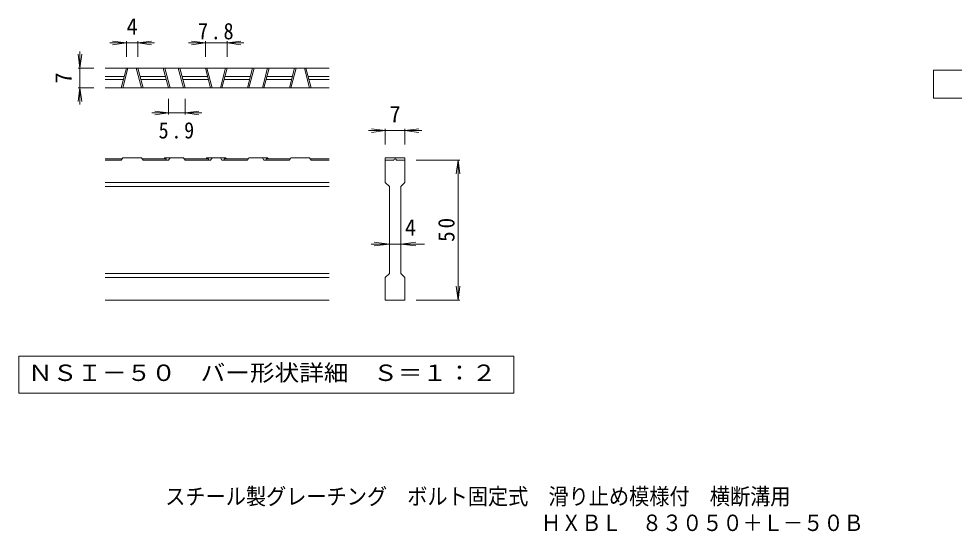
# Model space of a CAD drawing. Units: millimetres on the paper, enlarged 5 times, with parts at other scales. Extents: x -929 to 904, y -685 to 621.
# Drawn here: x -560 to 275, y -685 to -227 of the extents above; entities that cross this region are included whole.
import ezdxf
from ezdxf.enums import TextEntityAlignment as Align

# ---------------------------------------------------------------- set-up
doc = ezdxf.new("R2010")
doc.units = ezdxf.units.MM
doc.header["$LTSCALE"] = 5
for name, color, linetype, lineweight in [('D-0', 7, 'Continuous', 9), ('D-2', 3, 'Continuous', 9), ('D-4', 7, 'Continuous', 9), ('F-4_F-4ﾚｲﾔ', 2, 'Continuous', 9)]:
    doc.layers.add(name, color=color, linetype=linetype, lineweight=lineweight)
doc.layers.add('F-5_F-5ﾚｲﾔ', color=2, linetype='Continuous')
doc.styles.add('ＭＳ ゴシック', font='')
doc.styles.get('ＭＳ ゴシック').set_extended_font_data('MS Gothic')

msp = doc.modelspace()

# ---------------------------------------------------------------- linework, layer by layer
at = {"layer": 'D-0'}
msp.add_lwpolyline([(-560.054, -528.133), (-560.054, -561.359), (-118.4, -561.359), (-118.4, -528.133)], close=True, dxfattribs=at)
at = {"layer": 'D-2'}
for p, q in [((-282.977, -271.133), (-482.977, -271.133)), ((-468.524, -288.633), (-463.835, -271.133)), ((-467.23, -288.633), (-462.541, -271.133)), ((-450.44, -288.633), (-455.129, -271.133)), ((-449.146, -288.633), (-453.835, -271.133)), ((-431.024, -271.133), (-426.335, -288.633)), ((-429.73, -271.133), (-425.041, -288.633)), ((-412.94, -288.633), (-417.629, -271.133)), ((-411.646, -288.633), (-416.335, -271.133)), ((-393.524, -271.133), (-388.835, -288.633)), ((-392.23, -271.133), (-387.541, -288.633)), ((-375.44, -271.133), (-380.129, -288.633)), ((-374.146, -271.133), (-378.835, -288.633)), ((-356.024, -288.633), (-351.335, -271.133)), ((-354.73, -288.633), (-350.041, -271.133)), ((-337.94, -271.133), (-342.629, -288.633)), ((-336.646, -271.133), (-341.335, -288.633)), ((-318.524, -288.633), (-313.835, -271.133)), ((-317.23, -288.633), (-312.541, -271.133)), ((-300.44, -288.633), (-305.129, -271.133)), ((-299.146, -288.633), (-303.835, -271.133)), ((-482.977, -278.633), (-465.844, -278.633)), ((-482.977, -281.133), (-466.514, -281.133)), ((-451.825, -278.633), (-429.014, -278.633)), ((-451.155, -281.133), (-428.344, -281.133)), ((-414.325, -278.633), (-391.514, -278.633)), ((-413.655, -281.133), (-390.844, -281.133)), ((-376.825, -281.133), (-354.014, -281.133)), ((-376.155, -278.633), (-353.344, -278.633)), ((-339.325, -281.133), (-316.514, -281.133)), ((-338.655, -278.633), (-315.844, -278.633)), ((-301.825, -278.633), (-282.977, -278.633)), ((-301.155, -281.133), (-282.977, -281.133)), ((-282.977, -288.633), (-482.977, -288.633)), ((-467.877, -352.133), (-482.977, -352.133)), ((-468.524, -353.133), (-482.977, -353.133)), ((-468.524, -353.133), (-467.23, -351.133)), ((-450.44, -351.133), (-467.23, -351.133)), ((-450.44, -351.133), (-449.146, -353.133)), ((-428.344, -352.133), (-449.793, -352.133)), ((-426.335, -353.133), (-449.146, -353.133)), ((-429.73, -351.133), (-430.377, -352.133)), ((-412.94, -351.133), (-429.73, -351.133)), ((-428.344, -352.133), (-428.344, -353.133)), ((-425.041, -351.133), (-426.335, -353.133)), ((-412.94, -351.133), (-411.646, -353.133)), ((-390.844, -352.133), (-412.293, -352.133)), ((-388.835, -353.133), (-411.646, -353.133)), ((-392.877, -352.133), (-392.23, -351.133)), ((-375.44, -351.133), (-392.23, -351.133)), ((-390.844, -352.133), (-390.844, -353.133)), ((-388.835, -353.133), (-387.541, -351.133)), ((-380.129, -351.133), (-378.835, -353.133)), ((-356.024, -353.133), (-378.835, -353.133)), ((-376.825, -352.133), (-376.825, -353.133)), ((-355.377, -352.133), (-376.825, -352.133)), ((-374.793, -352.133), (-375.44, -351.133)), ((-354.73, -351.133), (-356.024, -353.133)), ((-354.73, -351.133), (-337.94, -351.133)), ((-342.629, -351.133), (-341.335, -353.133)), ((-318.524, -353.133), (-341.335, -353.133)), ((-339.325, -352.133), (-317.877, -352.133)), ((-339.325, -352.133), (-339.325, -353.133)), ((-337.94, -351.133), (-337.293, -352.133)), ((-317.23, -351.133), (-318.524, -353.133)), ((-317.23, -351.133), (-300.44, -351.133)), ((-299.146, -353.133), (-300.44, -351.133)), ((-299.793, -352.133), (-282.977, -352.133)), ((-299.146, -353.133), (-282.977, -353.133)), ((-232.977, -351.133), (-232.977, -353.133)), ((-232.977, -373.133), (-232.977, -353.133)), ((-232.977, -353.133), (-225.477, -353.133)), ((-224.253, -352.133), (-224.202, -352.133)), ((-222.977, -353.133), (-215.477, -353.133)), ((-215.477, -353.133), (-215.477, -373.133)), ((-282.977, -373.133), (-482.977, -373.133)), ((-232.977, -373.133), (-229.227, -376.883)), ((-219.228, -376.883), (-215.477, -373.133)), ((-282.977, -376.883), (-482.977, -376.883)), ((-229.227, -454.383), (-229.227, -376.883)), ((-219.228, -376.883), (-219.228, -454.383)), ((-282.977, -454.383), (-482.977, -454.383)), ((-282.977, -458.133), (-482.977, -458.133)), ((-232.977, -458.133), (-229.227, -454.383)), ((-232.977, -478.133), (-232.977, -458.133)), ((-219.228, -454.383), (-215.477, -458.133)), ((-215.477, -458.133), (-215.477, -478.133)), ((-282.977, -478.133), (-482.977, -478.133)), ((-215.477, -478.133), (-232.977, -478.133))]:
    msp.add_line(p, q, dxfattribs=at)
msp.add_lwpolyline([(-232.977, -351.133), (-215.477, -351.133), (-215.477, -353.133)], dxfattribs=at)
for centre, start, end in [((-224.253, -353.383), 90, 168.46303), ((-224.202, -353.383), 11.53696, 90)]:
    msp.add_arc(centre, 1.25, start, end, dxfattribs=at)
at = {"layer": 'D-4'}
for p, q in [((-463.835, -248.633), (-478.835, -248.633)), ((-463.835, -248.633), (-476.228, -247.001)), ((-463.835, -248.633), (-476.228, -250.264)), ((-463.835, -247.133), (-463.835, -261.133)), ((-463.835, -248.633), (-453.835, -248.633)), ((-453.835, -248.633), (-441.442, -247.001)), ((-453.835, -247.133), (-453.835, -261.133)), ((-453.835, -248.633), (-441.442, -250.264)), ((-453.835, -248.633), (-438.835, -248.633)), ((-393.524, -248.633), (-408.524, -248.633)), ((-393.524, -248.633), (-405.917, -247.001)), ((-393.524, -248.633), (-405.917, -250.264)), ((-393.524, -247.133), (-393.524, -261.133)), ((-393.524, -248.633), (-374.146, -248.633)), ((-374.146, -248.633), (-361.753, -247.001)), ((-374.146, -247.133), (-374.146, -261.133)), ((-374.146, -248.633), (-361.753, -250.264)), ((-374.146, -248.633), (-359.146, -248.633)), ((-505.477, -271.133), (-507.109, -258.74)), ((-505.477, -271.133), (-505.477, -256.133)), ((-505.477, -271.133), (-503.846, -258.74)), ((-506.977, -271.133), (-492.977, -271.133)), ((-505.477, -271.133), (-505.477, -288.633)), ((-505.477, -288.633), (-507.109, -301.026)), ((-506.977, -288.633), (-492.977, -288.633)), ((-505.477, -288.633), (-503.846, -301.026)), ((-505.477, -288.633), (-505.477, -303.633)), ((-426.335, -312.633), (-426.335, -298.633)), ((-411.646, -312.633), (-411.646, -298.633)), ((-426.335, -311.133), (-441.335, -311.133)), ((-426.335, -311.133), (-438.728, -309.501)), ((-426.335, -311.133), (-438.728, -312.764)), ((-411.646, -311.133), (-399.253, -312.764)), ((-411.646, -311.133), (-396.646, -311.133)), ((-232.977, -326.883), (-245.37, -325.252)), ((-232.977, -325.383), (-232.977, -339.383)), ((-215.477, -326.883), (-203.084, -325.252)), ((-215.477, -325.383), (-215.477, -339.383)), ((-232.977, -326.883), (-247.977, -326.883)), ((-232.977, -326.883), (-245.37, -328.515)), ((-215.477, -326.883), (-232.977, -326.883)), ((-215.477, -326.883), (-203.084, -328.515)), ((-215.477, -326.883), (-200.477, -326.883)), ((-166.477, -353.133), (-205.477, -353.133)), ((-167.977, -353.133), (-169.609, -365.526)), ((-167.977, -353.133), (-166.346, -365.526)), ((-167.977, -478.133), (-167.977, -353.133)), ((-229.227, -428.133), (-245.477, -428.133)), ((-229.227, -428.133), (-242.871, -426.501)), ((-229.227, -428.133), (-242.871, -429.764)), ((-219.228, -428.133), (-229.227, -428.133)), ((-219.228, -428.133), (-205.585, -426.501)), ((-219.228, -428.133), (-205.585, -429.764)), ((-219.228, -428.133), (-197.978, -428.133)), ((-167.977, -478.133), (-169.609, -465.74)), ((-167.977, -478.133), (-166.346, -465.74)), ((-166.477, -478.133), (-205.477, -478.133))]:
    msp.add_line(p, q, dxfattribs=at)
msp.add_lwpolyline([(-426.335, -311.133), (-411.646, -311.133), (-399.253, -309.501)], dxfattribs=at)
at = {"layer": 'F-4_F-4ﾚｲﾔ'}
msp.add_lwpolyline([(256.071, -297.856), (256.071, -272.856), (368.571, -272.856), (368.571, -297.856)], close=True, dxfattribs=at)

# ---------------------------------------------------------------- texts
at = {"layer": 'D-0', "color": 2, "style": 'ＭＳ ゴシック', "width": 1.1}
msp.add_text('ＮＳＩ－５０\u3000バー形状詳細\u3000Ｓ＝１：２', height=14.66, dxfattribs=at).set_placement((-551.727, -554.746), align=Align.BOTTOM_LEFT)
at = {"layer": 'D-4', "color": 2, "style": 'ＭＳ ゴシック'}
for s, p in [('4', (-463.835, -245.633)), ('7', (-229.227, -323.883)), ('4', (-215.478, -425.133))]:
    msp.add_text(s, height=14.66, dxfattribs=at).set_placement(p, align=Align.BOTTOM_LEFT)
msp.add_text('7', height=14.66, rotation=90, dxfattribs=at).set_placement((-508.477, -284.883), align=Align.BOTTOM_LEFT)
at = {"layer": 'D-4', "color": 2, "char_height": 14.66, "attachment_point": 7, "style": 'ＭＳ ゴシック'}
for s, insert in [('\\T1.27;\\W0.9;7.8', (-400.085, -245.633)), ('\\T1.27;\\W0.9;5.9', (-435.24, -334.133))]:
    msp.add_mtext(s, dxfattribs=dict(at, insert=insert))
at = {"layer": 'D-4', "color": 2, "insert": (-170.977, -426.258), "char_height": 14.66, "attachment_point": 7, "rotation": 90, "style": 'ＭＳ ゴシック'}
msp.add_mtext('\\T1.27;\\W0.95;50', dxfattribs=at)
at = {"layer": 'F-4_F-4ﾚｲﾔ', "style": 'ＭＳ ゴシック', "width": 0.9}
msp.add_text('スチール製グレーチング\u3000ボルト固定式\u3000滑り止め模様付\u3000横断溝用', height=14.66, dxfattribs=at).set_placement((-429.299, -665.114), align=Align.BOTTOM_LEFT)
at = {"layer": 'F-5_F-5ﾚｲﾔ', "style": 'ＭＳ ゴシック', "width": 0.9}
msp.add_text('ＨＸＢＬ\u3000８３０５０＋Ｌ－５０Ｂ', height=14.66, dxfattribs=at).set_placement((-93.986, -688.681), align=Align.BOTTOM_LEFT)

doc.saveas('drawing.dxf')
